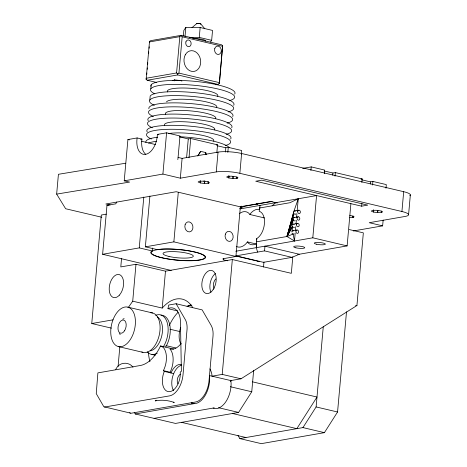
<?xml version="1.0" encoding="UTF-8"?>
<svg xmlns="http://www.w3.org/2000/svg" width="467" height="467" viewBox="0 0 467 467"><rect width="100%" height="100%" fill="white"/><g stroke="black" fill="none" stroke-linecap="round" stroke-linejoin="round"><path stroke-width="0.7" d="M177.799 159.603A16.9 9.789 -76.7 0 0 178.079 157.432L179.993 135.973L166.585 132.815L157.356 134.42L157.35 135.027A16.9 9.789 -76.7 0 1 145.628 154.343A16.9 9.789 -76.7 0 1 137.035 138.571L137.135 137.946L141.962 139.084L141.863 139.709A16.9 9.789 -76.7 0 0 145.733 154.291M256.716 240.009L256.745 238.573A14.465 8.377 -76.7 0 0 264.421 223.804A14.465 8.377 -76.7 0 0 259.179 211.282L260.049 205.416M257.591 252.098L256.278 247.668L256.745 238.573M111.426 328.126L91.76 323.532L101.31 215.03L106.342 214.155M121.554 258.28L120.795 266.92L135.973 264.281L165.476 271.169L232.333 259.547L291.338 273.329L292.797 256.78M118.081 366.56L119.797 347.045M128.168 307.677L132.721 301.186L135.973 264.281M192.743 307.654A40.559 23.502 -76.8 0 0 162.23 308.08L165.476 271.169M209.911 368.901A20.279 11.751 -76.8 0 1 211.825 374.143L212.041 376.18L222.216 374.411L232.333 259.547M134.519 412.735L135.249 413.972L194.12 403.657L191.435 403.027L194.441 403.634A20.279 11.751 -76.8 0 0 209.648 378.293L209.356 375.556L230.815 380.57L240.995 378.795L356.94 305.506L363.338 232.858L349.223 229.56M101.824 217.266L65.643 208.743L56.653 194.103L58.422 174.296L125.635 163.222M171.272 270.463L102.617 254.287L106.978 205.363L115.734 203.84L116.797 202.013M56.653 194.103L129.593 182.083L124.228 180.817L127.911 139.557L137.135 137.946M156.41 82.408L147.239 80.248L146.13 79.355L149.522 41.388L150.771 40.635L181.307 35.311L221.533 44.791L222.636 45.684L219.484 83.068L217.996 84.404L215.871 84.778M146.755 74.416L146.883 72.963M147.21 69.332L147.339 67.878M147.665 64.248L147.794 62.8M148.634 53.355L148.763 51.901M149.09 48.27L149.218 46.823M149.825 100.037L150.176 96.074A42.246 8.278 5.1 0 1 197.208 92.91A42.246 8.278 5.1 0 1 233.681 105.32M150.823 88.812L151.18 84.854M102.617 254.287L139.254 247.895L143.795 197.062M152.528 248.059L152.271 250.966L150.958 251.83A27.547 5.4 5.1 0 0 181.821 260.539A27.547 5.4 5.1 0 0 203.495 254.947A27.547 5.4 5.1 0 0 161.413 249.127L157.145 249.612L145.365 246.833L149.901 196M124.228 180.817L162.901 174.074L166.585 132.815M174.261 80.896L174.389 79.495M217.996 84.404L177.775 74.924L177.688 73.85L176.579 72.957L179.818 36.648L181.307 35.311M177.688 73.85L178.937 73.097L182.177 36.788L181.073 35.889M183.368 36.006L183.87 30.349L185.819 27.465L200.156 27.506L212.543 30.425L211.656 40.331L210.489 42.059M184.996 36.665L185.819 27.465M145.365 246.833L173.864 241.865L178.271 192.48M162.901 174.074L180.332 178.184L182.101 158.377L218.031 152.114A16.9 3.31 5.1 0 1 241.62 153.503L403.692 191.698A16.9 3.31 5.1 0 1 409.793 195.714M186.619 157.525L188.277 138.927L190.723 138.501L217.54 144.823L216.834 152.691M211.656 40.331L199.269 37.413L200.156 27.506M189.001 157.811L190.723 138.501M200.53 180.857L200.343 182.941L204.581 183.525L208.364 183.414L209.479 182.673L207.266 181.739L203.028 181.155L199.246 181.266L198.136 182.007L200.343 182.941L200.191 180.822M204.832 180.747L204.581 183.525L203.974 180.77M207.955 181.348L208.364 183.414L208.492 182.025M219.251 83.651L222.636 45.684M180.332 178.184L216.262 171.92L218.031 152.114M225.438 152.067L225.824 147.776L228.264 147.35L241.672 150.508L241.357 154.087M227.82 152.359L228.264 147.35M229.028 175.89L228.848 177.974L233.08 178.557L236.862 178.447L237.977 177.705L235.765 176.771L231.527 176.187L227.744 176.298L226.635 177.04L228.848 177.974L228.69 175.855M227.563 260.796L223.36 259.804L223.477 258.485M233.267 176.473L233.08 178.557L232.624 176.491M236.588 177.069L236.862 178.447L236.991 177.057M383.15 220.068L382.631 225.859L369.222 222.701L405.152 216.437A16.9 3.31 5.1 0 0 401.924 211.504L239.851 173.31L241.62 153.503M223.36 259.804L222.905 258.759L235.911 256.488L240.388 206.379M241.503 208.264L241.696 206.122M230.751 381.632L230.885 380.185M256.278 247.668L256.64 243.599A18.079 10.472 -76.7 0 1 248.537 243.278L247.405 241.912L245.992 243.721A18.079 10.472 -76.7 0 1 236.284 246.418M259.745 208.802L259.868 207.447M214.265 407.872L154.028 418.368L175.481 423.423L238.59 412.425L251.754 391.772L253.669 370.284M264.538 250.884L264.964 246.156L299.289 254.246L291.998 257.358L263.499 262.326L236.039 255.852L264.538 250.884L291.998 257.358M263.511 267.042L263.966 261.958M256.453 241.83L287.012 236.5L294.479 241.007L295.185 233.132M295.436 230.266L295.757 226.688M296.014 223.821L296.335 220.243M296.586 217.377L296.907 213.793M297.164 210.932L298.25 198.755L290.03 202.701L259.471 208.025M310.905 170.478L311.226 166.9L324.635 170.064L324.314 173.636M235.718 251.252L312.802 237.814L316.573 195.562L240.038 208.901M332.726 175.16L332.918 173.018L335.364 172.592L362.176 178.908L361.861 182.486M335.043 176.164L335.364 172.592M238.024 435.513L239.845 438.595L302.949 427.591L316.112 406.938L323.263 326.818M297.864 254.492L347.127 245.905L350.898 203.653M349.853 217.593L353.005 217.499L353.128 216.11M239.845 438.595L261.298 443.65L324.402 432.652L337.565 411.993L346.508 311.839M361.651 206.186L367.757 205.124L261.847 180.163L255.741 181.225L361.651 206.186L361.902 203.355M370.273 184.01L370.465 181.861L372.905 181.441L386.314 184.599L385.993 188.219M372.584 185.014L372.905 181.441M373.67 209.981L373.483 212.065L377.721 212.648L381.504 212.532L382.619 211.79L380.407 210.856L376.168 210.273L372.386 210.383L371.277 211.125L373.483 212.065L373.331 209.94M377.908 210.559L377.721 212.648L377.266 210.576M381.23 211.154L381.504 212.532L381.627 211.142M401.924 211.504L403.692 191.698M408.578 214.703L410.347 194.897M205.474 154.571L205.766 152.563L200.658 151.355L198.417 154.98M208.364 183.414L208.597 182.019M236.862 178.447L237.096 177.051M349.789 215.532L351.908 215.824L354.114 216.758L353.005 217.499L353.233 216.11M381.504 212.532L381.732 211.142M177.688 310.958L167.986 308.669L168.686 305.05L176.147 303.748L202.147 309.884L211.195 325.505A16.24 9.416 -76.7 0 1 213.01 336.135L208.971 381.352A19.55 11.331 -76.7 0 1 195.679 401.994L131.029 413.248L103.843 406.751L96.249 393.611L97.889 372.888L140.322 365.498A37.36 21.657 -76.7 0 0 159.591 347.862L160.525 345.948L173.695 349.059M294.479 241.007L293.048 234.049L287.012 236.5L293.62 212.275L293.118 218.463A1.687 1.337 80.1 0 1 294.864 217.68M295.506 214.178A1.687 1.337 80.1 0 1 293.725 213.145L287.012 236.5L292.441 225.841L292.692 226.676L287.012 236.5L293.626 212.713M295.214 220.582A1.687 1.337 80.1 0 1 293.136 219.747L287.012 236.5L293.031 218.877L292.552 224.995A1.687 1.337 80.1 0 1 294.327 224.318M293.708 211.86L298.25 198.755M287.012 236.5L293.043 219.315M146.13 79.355L146.369 78.771M197.798 156.031L200.658 151.355M115.711 369.391L117.386 366.758M239.483 213.565A18.079 10.472 -76.7 0 1 248.724 213.133L249.851 214.493L251.264 212.689A18.079 10.472 -76.7 0 1 259.687 209.485M191.99 27.646L196.794 23.56M272.115 205.819L275.857 202.66M117.842 366.303C121.794 361.861 129.668 362.287 132.996 367.249M172.247 80.505L175.3 79.974L180.309 80.528M156.13 400.651L156.714 400.26M239.711 208.346L244.778 206.233L272.203 201.452M167.986 308.669L169.935 307.928A20.279 11.757 -76.7 0 1 180.431 320.549L181.383 371.364L180.239 372.036A14.716 8.529 -76.7 0 1 168.908 391.696A14.716 8.529 -76.7 0 1 164.296 371.399L163.392 370.646A17.238 9.994 -76.7 0 0 163.298 347.413L160.525 345.948M156.019 400.68L155.231 400.884C161.494 399.612 168.278 400.283 174.261 402.496L173.531 402.128M140.631 139.335L141.962 139.084M149.282 41.972L179.818 36.648M146.043 78.281L176.579 72.957M147.239 80.248L177.775 74.924M216.314 145.033L217.54 144.823M302.709 168.389L311.226 166.9M360.956 179.124L362.176 178.908M294.759 210.915L298.827 210.203M294.169 217.517L298.238 216.805M293.638 224.113L297.712 223.407M292.99 230.721L297.059 230.009M353.262 230.978L382.631 225.859M257.918 261.456L259.354 261.205M91.76 323.532L113.096 319.825M355.533 305.751L356.94 305.506M189.234 37.383L199.269 37.413M104.439 407.066L169.679 395.858A19.55 11.331 -76.7 0 0 182.976 375.217L187.086 328.984A16.24 9.416 -76.7 0 0 185.557 320.053L176.147 303.748M213.098 408.082L215.9 408.648A20.279 11.751 -76.8 0 0 231.107 383.302L230.815 380.57M132.721 301.186L162.23 308.08M222.216 374.411L240.995 378.795M135.249 413.972L154.028 418.356M182.177 36.788L222.403 46.268M178.937 73.097L219.163 82.577M179.562 136.872L188.277 138.927M217.108 145.722L225.824 147.776M324.203 170.963L332.918 173.018M361.75 179.813L370.465 181.861M157.356 134.42L158.739 134.747M141.554 141.25L155.622 144.566M127.911 139.557L129.318 139.89M178.079 157.432L182.101 158.377M277.258 202.987L270.772 201.458L240.155 206.799L176.217 191.727L105.863 203.991L110.107 204.99M249.851 214.493L264.561 217.961M312.802 237.814L347.127 245.905M106.978 205.363L108.397 205.696M247.405 241.912L256.511 244.06M235.8 255.992L258.811 261.415M173.864 241.865L235.911 256.488M139.254 247.895L152.271 250.966M127.946 307.169A20.279 11.745 -76.7 0 1 130.468 339.351A20.279 11.745 -76.7 0 1 110.825 334.039A20.279 11.745 -76.7 0 1 127.946 307.169L152.639 312.989M170.041 329.241L179.947 331.576M165.983 345.644L175.89 347.979M118.209 346.537L142.902 352.357M252.635 381.866L317 397.038L296.843 428.659L232.478 413.488M163.392 370.646L170.093 372.228L170.998 372.981A14.716 8.529 -76.7 0 1 181.575 364.546M230.301 386.711L251.754 391.772M316.112 406.938L337.565 411.993M164.296 371.399L173.677 373.612M218.515 407.697L238.59 412.425M302.949 427.591L324.402 432.652M181.587 422.361L245.951 437.532M130.439 413.202L129.593 412.647M181.243 80.791L181.908 81.077M256.365 203.676L257.702 204.248M200.798 23.905L204.774 28.732M205.766 152.563L206.437 154.577M352.731 216.122L353.005 217.499M149.522 41.388L149.609 42.462M180.986 344.074A15.037 8.715 -76.7 0 1 180.735 327.349M170.093 372.228A17.238 9.994 -76.7 0 0 169.994 348.995A20.279 11.757 -76.7 0 0 181.108 343.473M173.543 390.716A14.716 8.529 -76.7 0 1 172.872 375.842A14.716 8.529 -76.7 0 1 181.424 365.217M177.915 383.856A5.744 3.333 -76.7 0 1 180.309 374.195M160.975 315.149A20.279 11.745 -76.7 0 1 170 326.118A20.279 11.745 -76.7 0 1 165.692 346.987M155.54 354.961A20.279 11.745 -76.7 0 1 151.915 354.325M150.8 312.75A20.279 11.745 -76.7 0 1 159.229 335.224A20.279 11.745 -76.7 0 1 141.74 351.925M155.645 315.342A20.279 11.745 -76.7 0 1 167.419 323.368A20.279 11.745 -76.7 0 1 163.561 346.485M157.268 353.151A20.279 11.745 -76.7 0 1 147.204 351.844M157.28 316.994A17.641 10.216 -76.7 0 1 161.915 335.166A17.641 10.216 -76.7 0 1 150.251 350.851M169.252 325.692A37.179 21.529 -76.7 0 1 178.061 312.295M187.069 306.177A37.179 21.529 -76.7 0 1 191.867 305.272M120.247 334.53A8.447 4.892 -76.7 0 1 119.307 333.397M122.821 319.194A8.447 4.892 -76.7 0 1 124.164 318.687M216.262 171.92A16.9 3.31 5.1 0 1 239.851 173.31M214.044 288.408A6.083 3.526 -76.8 0 1 215.766 278.933M149.948 361.697A40.559 23.502 -76.8 0 1 148.442 352.719M210.932 292.208A11.827 6.853 -76.8 0 1 215.445 273.51M187.752 306.451A40.559 23.502 -76.8 0 1 190.974 304.682M150.899 86.278A42.246 8.278 5.1 0 1 194.546 81.311A42.246 8.278 5.1 0 1 234.685 94.1M154.793 93.849A42.246 8.278 5.1 0 1 193.898 85.245A42.246 8.278 5.1 0 1 229.134 100.691M167.56 91.964A25.346 4.968 5.1 0 1 192.445 88.438A25.346 4.968 5.1 0 1 217.634 96.214M154.343 105.338A42.246 8.278 5.1 0 1 192.281 96.412A42.246 8.278 5.1 0 1 228.135 111.917M166.526 101.888A25.346 4.968 5.1 0 1 194.745 99.985A25.346 4.968 5.1 0 1 216.63 107.433M148.897 108.723A42.246 8.278 5.1 0 1 192.544 103.756A42.246 8.278 5.1 0 1 232.683 116.546M153.345 116.563A42.246 8.278 5.1 0 1 191.277 107.638A42.246 8.278 5.1 0 1 227.131 123.136M165.557 114.415A25.346 4.968 5.1 0 1 190.443 110.889A25.346 4.968 5.1 0 1 215.626 118.659M148.232 120.696A42.246 8.278 5.1 0 1 189.707 114.818A42.246 8.278 5.1 0 1 231.679 127.771M152.341 127.789A42.246 8.278 5.1 0 1 190.279 118.857A42.246 8.278 5.1 0 1 226.127 134.362M164.559 125.635A25.346 4.968 5.1 0 1 189.444 122.109A25.346 4.968 5.1 0 1 214.627 129.884M147.228 131.922A42.246 8.278 5.1 0 1 188.709 126.043A42.246 8.278 5.1 0 1 230.68 138.991M151.337 139.008A42.246 8.278 5.1 0 1 189.275 130.083A42.246 8.278 5.1 0 1 225.129 145.581M168.459 133.591A25.346 4.968 5.1 0 1 198.113 134.531A25.346 4.968 5.1 0 1 213.623 141.104M145.891 142.394A42.246 8.278 5.1 0 1 157.659 137.222M179.328 136.72A42.246 8.278 5.1 0 1 229.332 147.66M148.605 143.071A42.246 8.278 5.1 0 1 156.614 141.267M192.76 38.504A8.447 1.658 5.1 0 1 201.808 39.269A8.447 1.658 5.1 0 1 205.673 41.213M196.794 23.665A2.026 0.397 5.1 0 1 199.047 23.408A2.026 0.397 5.1 0 1 200.664 24.097M197.127 23.601A1.687 0.333 5.1 0 1 199.222 23.502A1.687 0.333 5.1 0 1 200.355 24.045M293.877 211.493A1.687 1.337 80.1 0 1 295.453 211.078M296.049 213.688A1.687 1.337 80.1 0 1 295.804 213.979M294.578 227.225A1.687 1.337 80.1 0 1 292.692 226.676L291.939 231.661A1.687 1.337 80.1 0 1 293.685 230.885M294.041 233.786A1.687 1.337 80.1 0 1 291.957 232.945M124.549 330.788A6.76 3.917 -76.7 0 0 123.708 320.058A6.76 3.917 -76.7 0 0 118.005 329.013A6.76 3.917 -76.7 0 0 124.549 330.788M225.345 234.154A5.067 4.01 80.1 0 0 229.729 241.381A5.067 4.01 80.1 0 0 232.274 233.518A5.067 4.01 80.1 0 0 225.345 234.154M185.119 224.674A5.067 4.01 80.1 0 0 189.503 231.901A5.067 4.01 80.1 0 0 192.048 224.037A5.067 4.01 80.1 0 0 185.119 224.674M213.185 289.493A11.827 6.853 -76.8 0 0 212 270.539A11.827 6.853 -76.8 0 0 201.849 285.886A11.827 6.853 -76.8 0 0 213.185 289.493M119.33 295.185A11.827 6.853 -76.8 0 0 120.638 275.261A11.827 6.853 -76.8 0 0 109.249 287.713A11.827 6.853 -76.8 0 0 119.33 295.185M161.886 257.696A27.039 5.3 5.1 0 0 204.896 257.819A27.039 5.3 5.1 0 0 167.735 249.057A27.039 5.3 5.1 0 0 161.886 257.696M169.013 256.453A15.207 2.983 5.1 0 0 193.204 256.523A15.207 2.983 5.1 0 0 172.3 251.596A15.207 2.983 5.1 0 0 169.013 256.453M214.797 48.44A4.226 3.345 80.1 0 0 218.451 54.458A4.226 3.345 80.1 0 0 220.57 47.908A4.226 3.345 80.1 0 0 214.797 48.44M185.924 41.855A3.38 2.674 80.1 0 0 188.849 46.671A3.38 2.674 80.1 0 0 190.548 41.429A3.38 2.674 80.1 0 0 185.924 41.855M185.265 54.832A10.478 8.289 80.1 0 0 191.995 71.428A10.478 8.289 80.1 0 0 199.736 56.997A10.478 8.289 80.1 0 0 185.265 54.832M316.468 244.212A5.575 1.092 5.1 0 0 325.336 244.235A5.575 1.092 5.1 0 0 317.671 242.431A5.575 1.092 5.1 0 0 316.468 244.212M295.868 247.802A5.575 1.092 5.1 0 0 304.735 247.831A5.575 1.092 5.1 0 0 297.07 246.021A5.575 1.092 5.1 0 0 295.868 247.802M297.187 217.75A1.687 1.337 80.1 0 0 298.647 220.161A1.687 1.337 80.1 0 0 299.499 217.54A1.687 1.337 80.1 0 0 297.187 217.75M296.621 224.288A1.687 1.337 80.1 0 0 297.999 226.764A1.687 1.337 80.1 0 0 298.944 224.201A1.687 1.337 80.1 0 0 296.621 224.288M296.008 230.955A1.687 1.337 80.1 0 0 297.473 233.366A1.687 1.337 80.1 0 0 298.32 230.745A1.687 1.337 80.1 0 0 296.008 230.955M297.777 211.148A1.687 1.337 80.1 0 0 299.236 213.559A1.687 1.337 80.1 0 0 300.088 210.938A1.687 1.337 80.1 0 0 297.777 211.148"/></g></svg>
